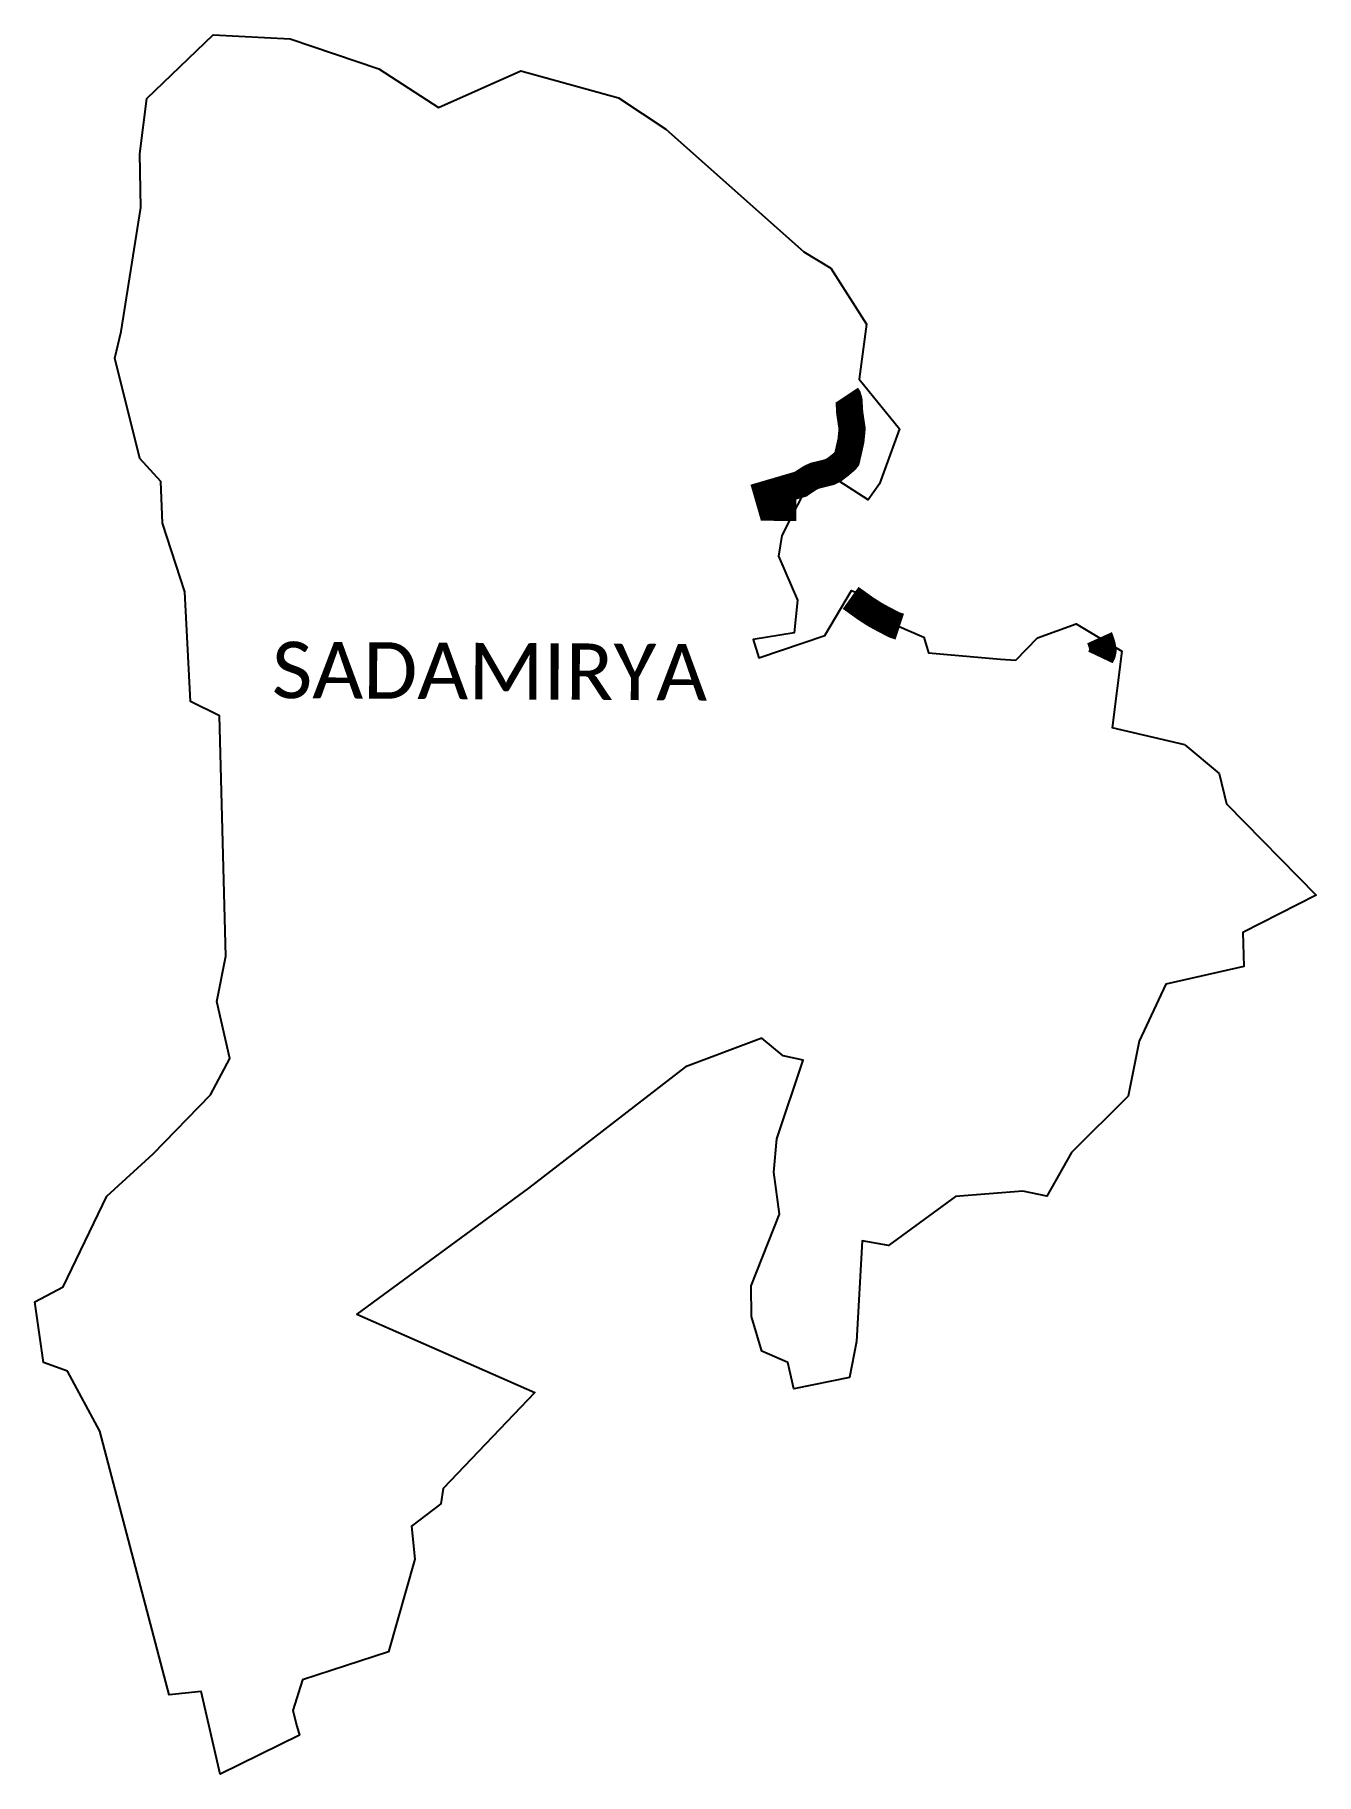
# Model space of a CAD drawing. Header units: metres. Extents: x 314310 to 316673, y 1882543 to 1885750.
import ezdxf

# ---------------------------------------------------------------- set-up
doc = ezdxf.new("R2010")
doc.units = ezdxf.units.M
for name, color, linetype in [('ARTIFICIALLY PROTECTED', 10, 'Continuous'), ('village', 3, 'Continuous'), ('VILLAGE NAME', 250, 'Continuous')]:
    doc.layers.add(name, color=color, linetype=linetype)
doc.styles.get("Standard").update_dxf_attribs({"font": 'simplex.shx'})

msp = doc.modelspace()

# ---------------------------------------------------------------- linework, layer by layer
at = {"layer": 'ARTIFICIALLY PROTECTED', "const_width": 50, "flags": 128}
for points in [[(315714.1, 1884878.7), (315667.8, 1884878.8), (315660.7, 1884903.4), (315722.5, 1884921.5), (315728.5, 1884925.7), (315738.9, 1884932.4), (315748.3, 1884937), (315761.3, 1884940.1), (315775.6, 1884943.8), (315783.5, 1884947.6), (315794.8, 1884956.2), (315805.4, 1884965.3), (315807.2, 1884967.6), (315810, 1884979.5), (315815, 1885001.9), (315817.1, 1885023.7), (315812.7, 1885053.1), (315811.4, 1885075.5), (315809.5, 1885081.8), (315807.1, 1885085.4)], [(315905, 1884658.7), (315898.6, 1884660.8), (315895, 1884661.9), (315873.2, 1884673.3), (315859.6, 1884680.7), (315841.4, 1884692.4), (315814.4, 1884711.8)], [(316275, 1884601.9), (316278.6, 1884609.5), (316279.7, 1884614.9), (316278.3, 1884623.5), (316274.6, 1884635.2), (316273.2, 1884638.3)]]:
    msp.add_lwpolyline(points, dxfattribs=at)
at = {"layer": 'village', "color": 3}
msp.add_lwpolyline([(316430.5, 1884440.7), (316493.7, 1884387.9), (316507.2, 1884331.8), (316672.7, 1884163.6), (316537.7, 1884094.5), (316539.4, 1884032.4), (316395.7, 1883999.5), (316346.4, 1883894.4), (316325.9, 1883793.1), (316221.4, 1883689), (316176, 1883608.7), (316131.6, 1883617.8), (316007.9, 1883608.1), (315884.1, 1883517.8), (315835.7, 1883526.2), (315825.2, 1883340.9), (315812, 1883274.1), (315709.5, 1883253.5), (315698.5, 1883301.7), (315650.9, 1883322.8), (315631.9, 1883386.7), (315630.9, 1883443.4), (315683.2, 1883575.3), (315673, 1883652.7), (315678.2, 1883714.4), (315727, 1883859.7), (315689.9, 1883867.4), (315650.5, 1883899.7), (315510.1, 1883847.4), (315220.4, 1883623.5), (314903.8, 1883390.8), (315232.3, 1883246.8), (315062.9, 1883069.9), (315059.1, 1883041.3), (315004.7, 1883000.3), (315010.8, 1882939.4), (314962.7, 1882768.8), (314804, 1882716.7), (314786.1, 1882660.6), (314793.7, 1882631.6), (314798.2, 1882614.7), (314652.4, 1882542.9), (314616.8, 1882695.1), (314558.1, 1882689.5), (314430, 1883175.6), (314370.5, 1883285.9), (314326.7, 1883301.7), (314310.4, 1883414.1), (314362.4, 1883441.2), (314442.9, 1883608.8), (314528.3, 1883686.6), (314634.1, 1883795.7), (314669.8, 1883862.3), (314645.8, 1883967.5), (314662.5, 1884051.1), (314651, 1884494.3), (314597.7, 1884520.4), (314587, 1884722.8), (314545.7, 1884849.7), (314542.5, 1884926.5), (314503.8, 1884968.9), (314458, 1885153.7), (314469.5, 1885202.6), (314505.6, 1885431.3), (314503.7, 1885530.2), (314517.2, 1885632.7), (314639.5, 1885749.9), (314781.2, 1885742.7), (314944.7, 1885687.3), (315054.7, 1885615.8), (315206.2, 1885683.5), (315386.7, 1885633.4), (315473.5, 1885575.9), (315728, 1885349.6), (315777.8, 1885319.8), (315843.4, 1885216.6), (315829.9, 1885115), (315904.4, 1885023.5), (315867.3, 1884922.2), (315846.7, 1884892.7), (315793.4, 1884926.9), (315731.2, 1884912.4), (315687.8, 1884826.8), (315681.7, 1884788.8), (315716.7, 1884707.5), (315710.5, 1884647.3), (315634.4, 1884634.9), (315645.1, 1884601.3), (315766.8, 1884642.1), (315815.7, 1884725.5), (315848.2, 1884712.2), (315899.5, 1884661.1), (315949.6, 1884639.6), (315957.8, 1884610.2), (316090.4, 1884599), (316119, 1884597), (316158.9, 1884637.9), (316230, 1884664.1), (316314.6, 1884613.6), (316296.6, 1884472)], dxfattribs=at)
at = {"layer": 'village', "color": 3, "flags": 128}
msp.add_lwpolyline([(316430.5, 1884440.7), (316296.6, 1884472)], dxfattribs=at)

# ---------------------------------------------------------------- texts
at = {"layer": 'VILLAGE NAME', "insert": (314747.9, 1884631), "char_height": 104.042, "attachment_point": 1, "rotation": 359.6762}
msp.add_mtext_dynamic_manual_height_columns('{\\fCalibri|b0|i0|c0|p34;SADAMIRYA}', width=1115.134, gutter_width=520.2, heights=[0], dxfattribs=at)

doc.saveas('drawing.dxf')
